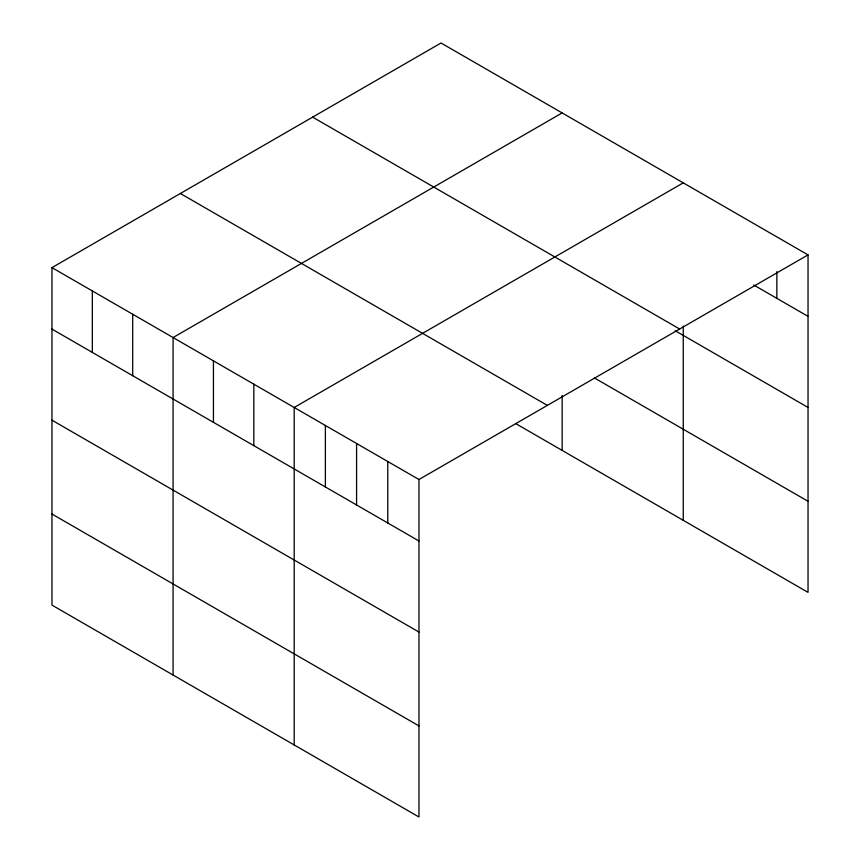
<?xml version="1.0" encoding="UTF-8"?>
<svg xmlns="http://www.w3.org/2000/svg" width="860" height="860" viewBox="0 0 860 860"><rect width="100%" height="100%" fill="white"/><g stroke="black" fill="none" stroke-linecap="round" stroke-linejoin="round"><path stroke-width="1.29" d="M808.034 254.893L418.971 479.514L418.971 817L51.965 605.107L51.965 267.632L441.029 43L808.034 254.893L808.034 592.368L516.011 423.765M562.15 112.918L173.075 337.55L173.075 675.036M683.259 182.847L294.185 407.479L294.185 744.953M753.736 285.004L808.034 316.362M312.642 117.132L679.647 329.014M675.186 330.735L808.034 407.446M594.443 377.97L808.034 501.283M180.353 193.5L547.358 405.393M51.965 267.632L418.971 479.514M51.965 329.1L418.971 540.994M51.965 420.185L418.971 632.068M51.965 514.033L418.971 725.915M776.849 271.62L776.849 298.345M683.259 326.026L683.259 520.332M562.15 395.492L562.15 450.404M387.774 461.508L387.774 522.977M356.577 443.502L356.577 504.971M325.381 425.485L325.381 486.954M253.818 384.173L253.818 445.641M213.441 360.856L213.441 422.335M132.698 314.244L132.698 375.712M92.332 290.938L92.332 352.406"/></g></svg>
